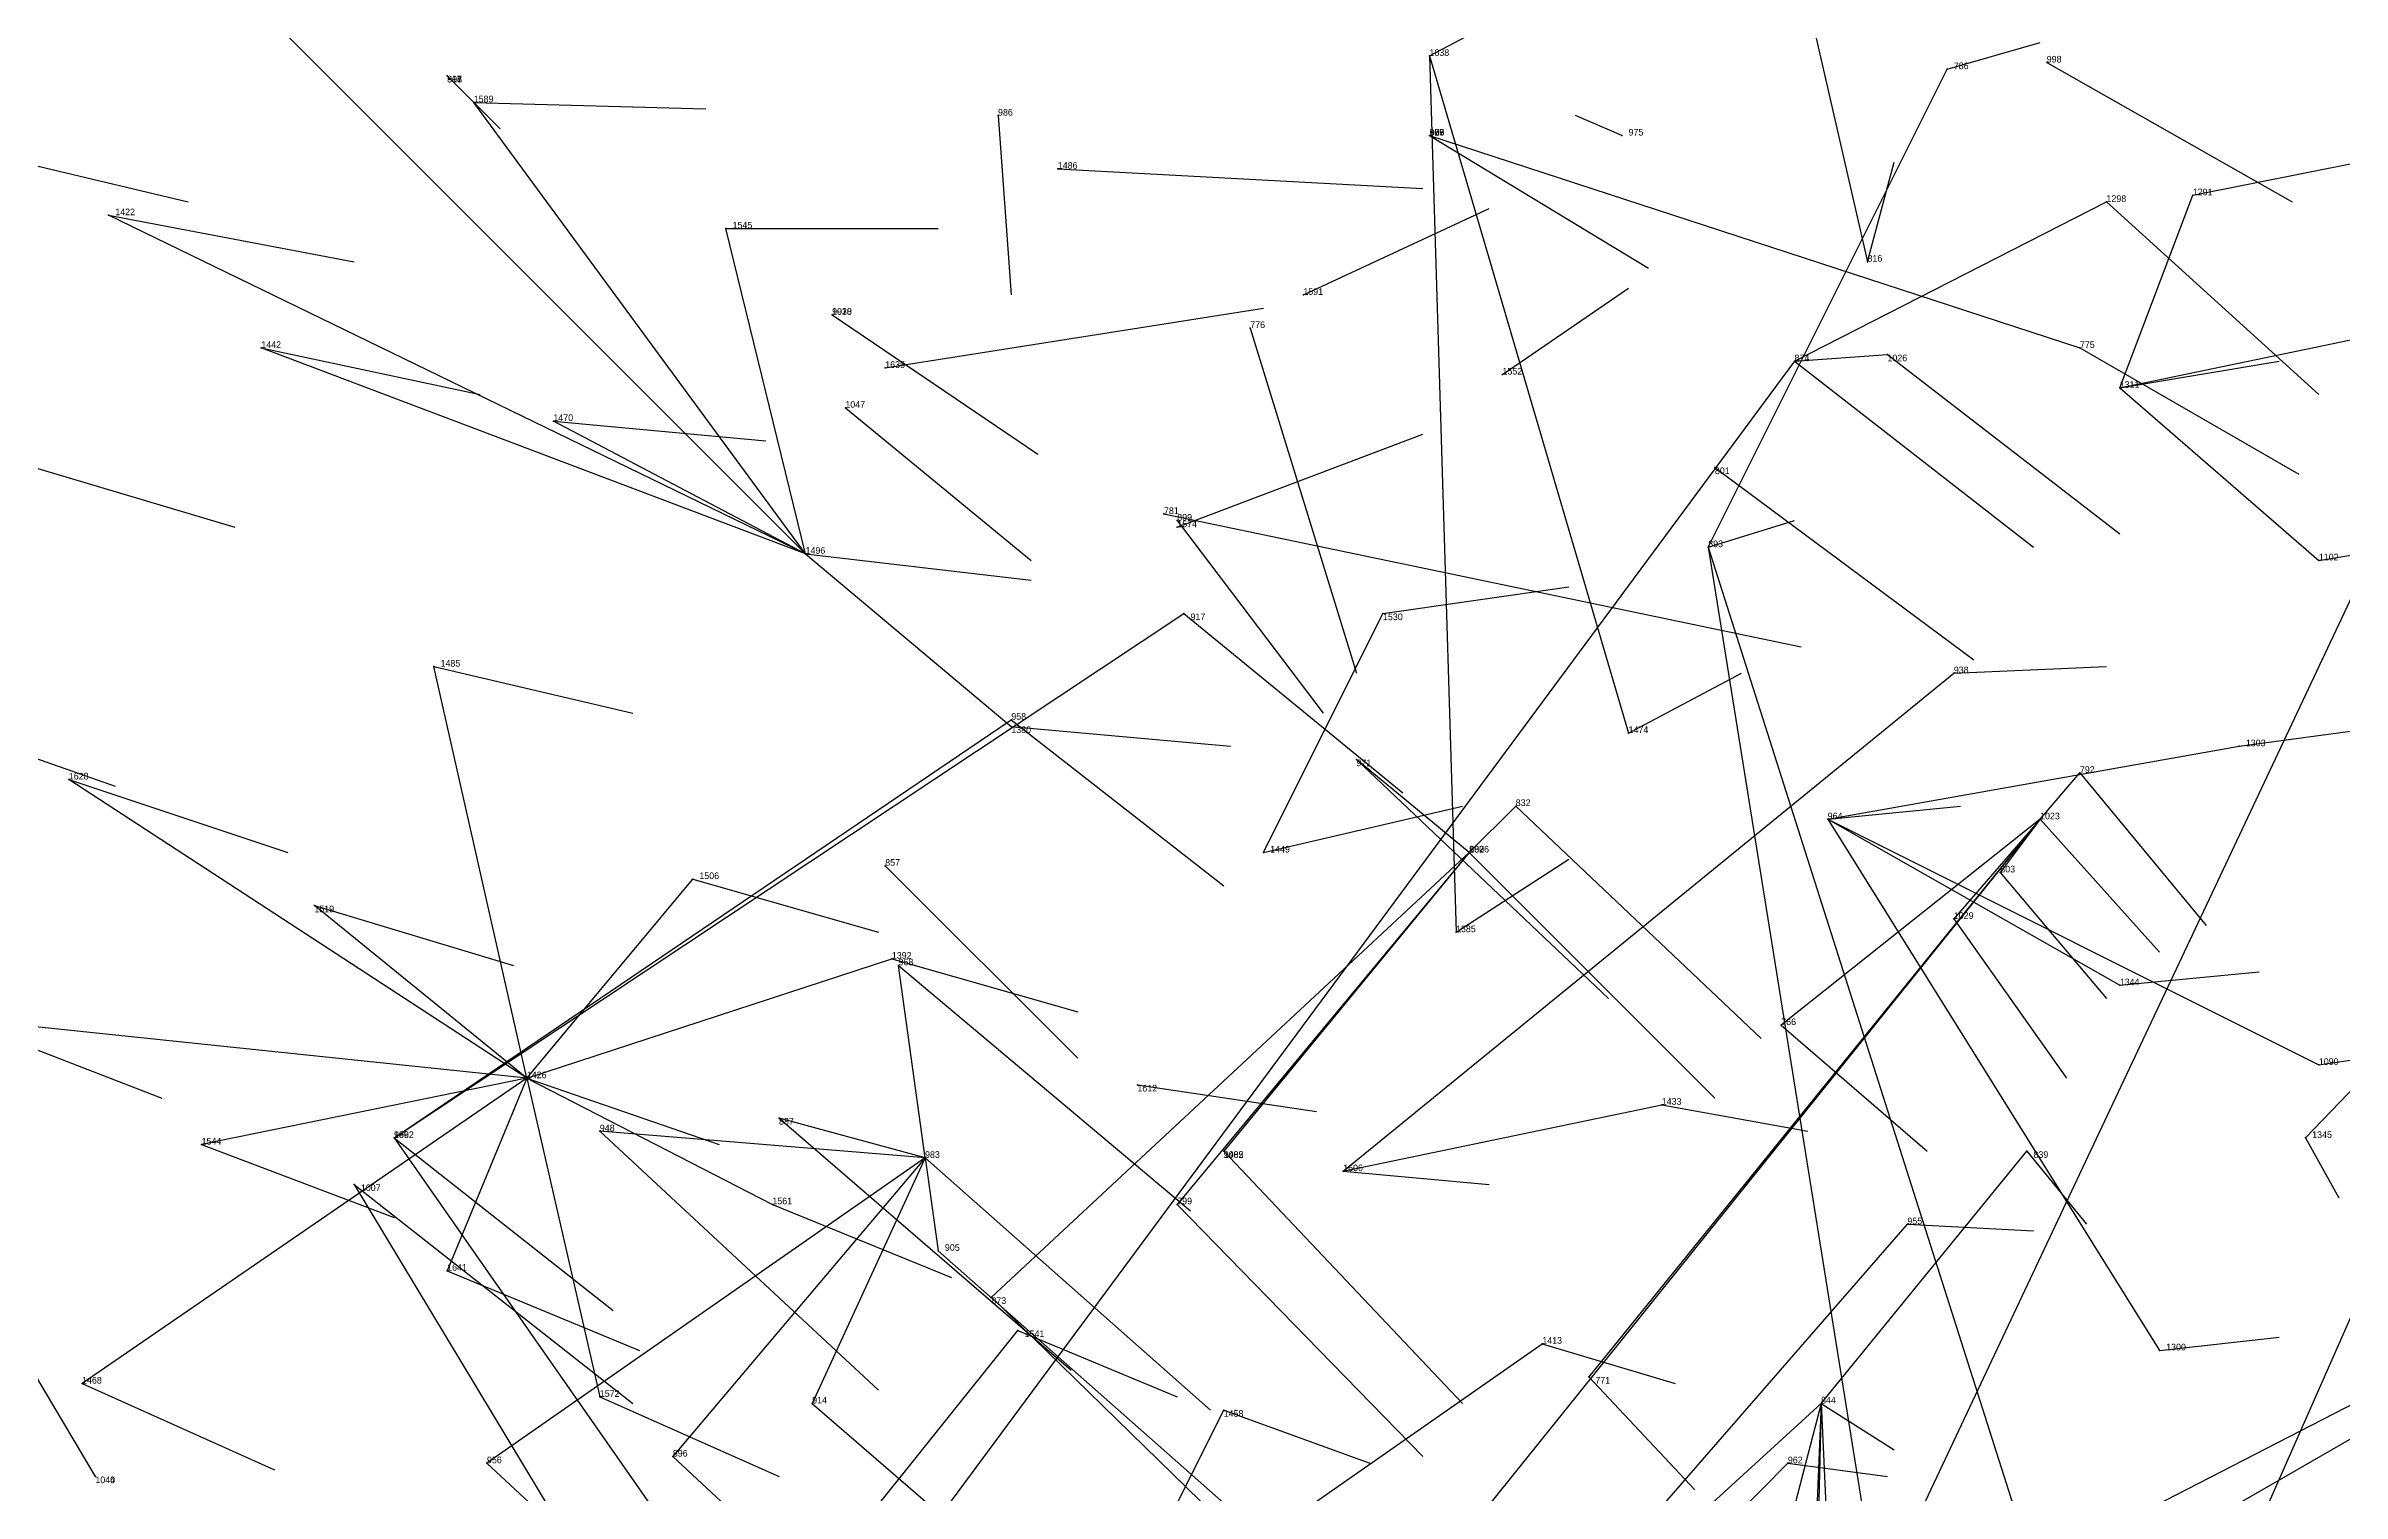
# Model space of a CAD drawing. Extents: x -747426.44 to -747424.45, y -964659.9 to -964657.28.
# Drawn here: x -747425.4594 to -747425.1135, y -964657.9545 to -964657.7365 of the extents above; entities that cross this region are included whole.
import ezdxf

# ---------------------------------------------------------------- set-up
doc = ezdxf.new("R2010")
doc.units = 0
for name, color, linetype in [('Facilities', 3, 'CONTINUOUS'), ('Facilities_lines', 3, 'CONTINUOUS'), ('Normals', 1, 'CONTINUOUS'), ('Source_points', 5, 'CONTINUOUS'), ('Text', 3, 'CONTINUOUS')]:
    doc.layers.add(name, color=color, linetype=linetype)

msp = doc.modelspace()

# ---------------------------------------------------------------- linework, layer by layer
at = {"layer": 'Facilities', "color": 3}
for p in [(-747425.399, -964657.741, 137.207), (-747425.251, -964657.738, 137.348), (-747425.158, -964657.739, 137.16), (-747425.316, -964657.747, 137.225), (-747425.251, -964657.75, 137.202), (-747425.222, -964657.75, 137.342), (-747425.307, -964657.755, 137.364), (-747425.27, -964657.774, 137.359), (-747425.341, -964657.777, 137.225), (-747425.278, -964657.779, 137.221), (-747425.333, -964657.785, 137.374), (-747425.24, -964657.786, 137.353), (-747425.196, -964657.784, 137.16), (-747425.147, -964657.788, 137.322), (-747425.339, -964657.791, 137.216), (-747425.208, -964657.8, 137.15), (-747425.291, -964657.807, 137.232), (-747425.289, -964657.808, 137.212), (-747425.289, -964657.809, 137.37), (-747425.345, -964657.813, 137.384), (-747425.209, -964657.812, 137.338), (-747425.191, -964657.853, 137.333), (-747425.159, -964657.853, 137.129), (-747425.276, -964657.858, 137.355), (-747425.245, -964657.858, 137.161), (-747425.333, -964657.86, 137.212), (-747425.387, -964657.892, 137.386), (-747425.295, -964657.893, 137.366), (-747425.407, -964657.901, 137.218), (-747425.327, -964657.904, 137.186), (-747425.264, -964657.906, 137.35), (-747425.413, -964657.908, 137.218), (-747425.192, -964657.941, 137.113), (-747425.452, -964657.952, 137.227)]:
    msp.add_point(p, dxfattribs=at)
at = {"layer": 'Facilities_lines', "color": 3}
for p, q in [((-747425.196, -964657.721, 137.342), (-747425.185, -964657.769, 137.337)), ((-747425.345, -964657.813, 137.384), (-747425.432, -964657.726, 137.419)), ((-747425.068, -964657.726, 137.148), (-747425.258, -964658.129, 137.337)), ((-747425.023, -964657.726, 137.113), (-747425.167, -964658.052, 137.34)), ((-747425.399, -964657.741, 137.207), (-747425.399, -964657.741, 137.207)), ((-747425.399, -964657.741, 137.207), (-747425.399, -964657.741, 137.207)), ((-747425.399, -964657.741, 137.207), (-747425.399, -964657.741, 137.207)), ((-747425.251, -964657.738, 137.348), (-747425.247, -964657.87, 137.349)), ((-747425.251, -964657.738, 137.348), (-747425.221, -964657.84, 137.349)), ((-747425.209, -964657.812, 137.338), (-747425.173, -964657.74, 137.336)), ((-747425.345, -964657.813, 137.384), (-747425.395, -964657.745, 137.404)), ((-747425.251, -964657.75, 137.202), (-747425.153, -964657.782, 137.144)), ((-747425.251, -964657.75, 137.202), (-747425.251, -964657.75, 137.202)), ((-747425.251, -964657.75, 137.202), (-747425.251, -964657.75, 137.202)), ((-747425.251, -964657.75, 137.202), (-747425.251, -964657.75, 137.202)), ((-747425.251, -964657.75, 137.202), (-747425.251, -964657.75, 137.202)), ((-747425.345, -964657.813, 137.384), (-747425.45, -964657.762, 137.42)), ((-747425.196, -964657.784, 137.16), (-747425.149, -964657.76, 137.153)), ((-747425.147, -964657.788, 137.322), (-747425.136, -964657.759, 137.321)), ((-747425.345, -964657.813, 137.384), (-747425.357, -964657.764, 137.39)), ((-747425.341, -964657.777, 137.225), (-747425.341, -964657.777, 137.225)), ((-747425.341, -964657.777, 137.225), (-747425.341, -964657.777, 137.225)), ((-747425.147, -964657.788, 137.322), (-747425.099, -964657.778, 137.316)), ((-747425.345, -964657.813, 137.384), (-747425.427, -964657.782, 137.414)), ((-747425.196, -964657.784, 137.16), (-747425.33, -964657.965, 137.122)), ((-747425.196, -964657.784, 137.16), (-747425.182, -964657.783, 137.161)), ((-747425.147, -964657.788, 137.322), (-747425.117, -964657.814, 137.317)), ((-747425.345, -964657.813, 137.384), (-747425.383, -964657.793, 137.399)), ((-747425.024, -964657.802, 137.118), (-747425.119, -964657.901, 137.107)), ((-747425.345, -964657.813, 137.384), (-747425.314, -964657.839, 137.37)), ((-747425.209, -964657.812, 137.338), (-747425.178, -964658.005, 137.336)), ((-747425.209, -964657.812, 137.338), (-747425.159, -964657.969, 137.325)), ((-747425.407, -964657.901, 137.218), (-747425.288, -964657.822, 137.213)), ((-747425.276, -964657.858, 137.355), (-747425.258, -964657.822, 137.354)), ((-747425.387, -964657.892, 137.386), (-747425.401, -964657.83, 137.4)), ((-747425.264, -964657.906, 137.35), (-747425.172, -964657.831, 137.333)), ((-747425.407, -964657.901, 137.218), (-747425.314, -964657.838, 137.212)), ((-747425.245, -964657.858, 137.161), (-747425.262, -964657.844, 137.178)), ((-747425.191, -964657.853, 137.333), (-747425.129, -964657.842, 137.328)), ((-747425.387, -964657.892, 137.386), (-747425.456, -964657.847, 137.416)), ((-747425.159, -964657.853, 137.129), (-747425.153, -964657.846, 137.129)), ((-747425.245, -964657.858, 137.161), (-747425.238, -964657.851, 137.151)), ((-747425.159, -964657.853, 137.129), (-747425.245, -964657.96, 137.1)), ((-747425.159, -964657.853, 137.129), (-747425.227, -964657.937, 137.109)), ((-747425.159, -964657.853, 137.129), (-747425.198, -964657.884, 137.128)), ((-747425.191, -964657.853, 137.333), (-747425.117, -964657.89, 137.323)), ((-747425.191, -964657.853, 137.333), (-747425.141, -964657.933, 137.324)), ((-747425.191, -964657.853, 137.333), (-747425.147, -964657.878, 137.329)), ((-747425.159, -964657.853, 137.129), (-747425.172, -964657.868, 137.129)), ((-747425.159, -964657.853, 137.129), (-747425.165, -964657.861, 137.119)), ((-747425.245, -964657.858, 137.161), (-747425.317, -964657.925, 137.169)), ((-747425.245, -964657.858, 137.161), (-747425.289, -964657.911, 137.151)), ((-747425.245, -964657.858, 137.161), (-747425.282, -964657.903, 137.151)), ((-747425.245, -964657.858, 137.161), (-747425.282, -964657.903, 137.151)), ((-747425.245, -964657.858, 137.161), (-747425.282, -964657.903, 137.151)), ((-747425.245, -964657.858, 137.161), (-747425.245, -964657.858, 137.161)), ((-747425.245, -964657.858, 137.161), (-747425.245, -964657.858, 137.161)), ((-747425.387, -964657.892, 137.386), (-747425.362, -964657.862, 137.387)), ((-747425.387, -964657.892, 137.386), (-747425.419, -964657.866, 137.401)), ((-747425.387, -964657.892, 137.386), (-747425.332, -964657.874, 137.38)), ((-747425.327, -964657.904, 137.186), (-747425.331, -964657.875, 137.203)), ((-747425.387, -964657.892, 137.386), (-747425.473, -964657.883, 137.407)), ((-747425.387, -964657.892, 137.386), (-747425.454, -964657.938, 137.403)), ((-747425.387, -964657.892, 137.386), (-747425.436, -964657.902, 137.402)), ((-747425.387, -964657.892, 137.386), (-747425.399, -964657.921, 137.387)), ((-747425.387, -964657.892, 137.386), (-747425.35, -964657.911, 137.381)), ((-747425.387, -964657.892, 137.386), (-747425.376, -964657.94, 137.381)), ((-747425.264, -964657.906, 137.35), (-747425.216, -964657.896, 137.344)), ((-747425.327, -964657.904, 137.186), (-747425.376, -964657.9, 137.191)), ((-747425.327, -964657.904, 137.186), (-747425.349, -964657.898, 137.194)), ((-747425.03, -964657.899, 137.125), (-747425.228, -964658.013, 137.115)), ((-747425.03, -964657.899, 137.125), (-747425.209, -964657.991, 137.115)), ((-747425.407, -964657.901, 137.218), (-747425.342, -964657.994, 137.123)), ((-747425.407, -964657.901, 137.218), (-747425.407, -964657.901, 137.218)), ((-747425.407, -964657.901, 137.218), (-747425.407, -964657.901, 137.218)), ((-747425.192, -964657.941, 137.113), (-747425.161, -964657.903, 137.123)), ((-747425.327, -964657.904, 137.186), (-747425.393, -964657.95, 137.193)), ((-747425.327, -964657.904, 137.186), (-747425.365, -964657.949, 137.186)), ((-747425.327, -964657.904, 137.186), (-747425.344, -964657.941, 137.178)), ((-747425.327, -964657.904, 137.186), (-747425.325, -964657.918, 137.178)), ((-747425.413, -964657.908, 137.218), (-747425.366, -964657.986, 137.159)), ((-747425.307, -964658.061, 137.111), (-747425.179, -964657.914, 137.339)), ((-747425.337, -964657.96, 137.357), (-747425.313, -964657.93, 137.367)), ((-747425.3, -964657.978, 137.352), (-747425.234, -964657.932, 137.345)), ((-747425.192, -964657.941, 137.113), (-747425.25, -964657.994, 137.112)), ((-747425.192, -964657.941, 137.113), (-747425.233, -964658.099, 137.337)), ((-747425.192, -964657.941, 137.113), (-747425.196, -964658.118, 137.332)), ((-747425.192, -964657.941, 137.113), (-747425.196, -964658.041, 137.337)), ((-747425.192, -964657.941, 137.113), (-747425.185, -964658.088, 137.341)), ((-747425.3, -964657.978, 137.352), (-747425.282, -964657.942, 137.351)), ((-747425.452, -964657.952, 137.227), (-747425.452, -964657.952, 137.227)), ((-747425.307, -964658.061, 137.111), (-747425.197, -964657.95, 137.34))]:
    msp.add_line(p, q, dxfattribs=at)
at = {"layer": 'Normals', "color": 1}
for p, q in [((-747425.251, -964657.738, 137.348), (-747425.234, -964657.729, 137.446)), ((-747425.173, -964657.74, 137.336), (-747425.159, -964657.736, 137.435)), ((-747425.399, -964657.741, 137.207), (-747425.391, -964657.749, 137.306)), ((-747425.399, -964657.741, 137.207), (-747425.391, -964657.749, 137.306)), ((-747425.399, -964657.741, 137.207), (-747425.391, -964657.749, 137.306)), ((-747425.399, -964657.741, 137.207), (-747425.391, -964657.749, 137.306)), ((-747425.158, -964657.739, 137.16), (-747425.121, -964657.76, 137.25)), ((-747425.395, -964657.745, 137.404), (-747425.36, -964657.746, 137.498)), ((-747425.316, -964657.747, 137.225), (-747425.314, -964657.774, 137.321)), ((-747425.222, -964657.75, 137.342), (-747425.229, -964657.747, 137.442)), ((-747425.48, -964657.75, 137.436), (-747425.438, -964657.76, 137.526)), ((-747425.251, -964657.75, 137.202), (-747425.218, -964657.77, 137.294)), ((-747425.251, -964657.75, 137.202), (-747425.218, -964657.77, 137.294)), ((-747425.251, -964657.75, 137.202), (-747425.218, -964657.77, 137.294)), ((-747425.251, -964657.75, 137.202), (-747425.218, -964657.77, 137.294)), ((-747425.251, -964657.75, 137.202), (-747425.218, -964657.77, 137.294)), ((-747425.307, -964657.755, 137.364), (-747425.252, -964657.758, 137.447)), ((-747425.185, -964657.769, 137.337), (-747425.181, -964657.754, 137.436)), ((-747425.136, -964657.759, 137.321), (-747425.111, -964657.754, 137.418)), ((-747425.45, -964657.762, 137.42), (-747425.413, -964657.769, 137.513)), ((-747425.27, -964657.774, 137.359), (-747425.242, -964657.761, 137.454)), ((-747425.149, -964657.76, 137.153), (-747425.117, -964657.789, 137.243)), ((-747425.357, -964657.764, 137.39), (-747425.325, -964657.764, 137.485)), ((-747425.24, -964657.786, 137.353), (-747425.221, -964657.773, 137.45)), ((-747425.341, -964657.777, 137.225), (-747425.31, -964657.798, 137.318)), ((-747425.341, -964657.777, 137.225), (-747425.31, -964657.798, 137.318)), ((-747425.341, -964657.777, 137.225), (-747425.31, -964657.798, 137.318)), ((-747425.333, -964657.785, 137.374), (-747425.276, -964657.776, 137.456)), ((-747425.278, -964657.779, 137.221), (-747425.262, -964657.831, 137.305)), ((-747425.427, -964657.782, 137.414), (-747425.394, -964657.789, 137.508)), ((-747425.153, -964657.782, 137.144), (-747425.12, -964657.801, 137.237)), ((-747425.196, -964657.784, 137.16), (-747425.16, -964657.812, 137.249)), ((-747425.182, -964657.783, 137.161), (-747425.147, -964657.81, 137.251)), ((-747425.147, -964657.788, 137.322), (-747425.123, -964657.784, 137.419)), ((-747425.383, -964657.793, 137.399), (-747425.351, -964657.796, 137.494)), ((-747425.339, -964657.791, 137.216), (-747425.311, -964657.814, 137.309)), ((-747425.289, -964657.809, 137.37), (-747425.252, -964657.795, 137.462)), ((-747425.468, -964657.798, 137.421), (-747425.431, -964657.809, 137.513)), ((-747425.208, -964657.8, 137.15), (-747425.169, -964657.829, 137.238)), ((-747425.291, -964657.807, 137.232), (-747425.195, -964657.827, 137.254)), ((-747425.289, -964657.808, 137.212), (-747425.267, -964657.837, 137.305)), ((-747425.209, -964657.812, 137.338), (-747425.196, -964657.808, 137.437)), ((-747425.117, -964657.814, 137.317), (-747425.093, -964657.81, 137.414)), ((-747425.345, -964657.813, 137.384), (-747425.311, -964657.817, 137.478)), ((-747425.258, -964657.822, 137.354), (-747425.23, -964657.818, 137.45)), ((-747425.288, -964657.822, 137.213), (-747425.255, -964657.849, 137.303)), ((-747425.401, -964657.83, 137.4), (-747425.371, -964657.837, 137.495)), ((-747425.221, -964657.84, 137.349), (-747425.204, -964657.831, 137.447)), ((-747425.172, -964657.831, 137.333), (-747425.149, -964657.83, 137.43)), ((-747425.486, -964657.835, 137.422), (-747425.449, -964657.848, 137.514)), ((-747425.314, -964657.838, 137.212), (-747425.282, -964657.863, 137.303)), ((-747425.314, -964657.839, 137.37), (-747425.281, -964657.842, 137.464)), ((-747425.129, -964657.842, 137.328), (-747425.107, -964657.839, 137.426)), ((-747425.262, -964657.844, 137.178), (-747425.224, -964657.88, 137.263)), ((-747425.456, -964657.847, 137.416), (-747425.423, -964657.858, 137.51)), ((-747425.153, -964657.846, 137.129), (-747425.134, -964657.869, 137.225)), ((-747425.276, -964657.858, 137.355), (-747425.246, -964657.851, 137.45)), ((-747425.238, -964657.851, 137.151), (-747425.201, -964657.886, 137.237)), ((-747425.191, -964657.853, 137.333), (-747425.171, -964657.851, 137.431)), ((-747425.159, -964657.853, 137.129), (-747425.141, -964657.873, 137.225)), ((-747425.245, -964657.858, 137.161), (-747425.208, -964657.895, 137.246)), ((-747425.245, -964657.858, 137.161), (-747425.208, -964657.895, 137.246)), ((-747425.245, -964657.858, 137.161), (-747425.208, -964657.895, 137.246)), ((-747425.362, -964657.862, 137.387), (-747425.334, -964657.87, 137.483)), ((-747425.333, -964657.86, 137.212), (-747425.304, -964657.889, 137.303)), ((-747425.247, -964657.87, 137.349), (-747425.23, -964657.859, 137.447)), ((-747425.165, -964657.861, 137.119), (-747425.149, -964657.88, 137.216)), ((-747425.452, -964657.952, 137.227), (-747425.503, -964657.866, 137.217)), ((-747425.452, -964657.952, 137.227), (-747425.503, -964657.866, 137.217)), ((-747425.419, -964657.866, 137.401), (-747425.389, -964657.875, 137.496)), ((-747425.172, -964657.868, 137.129), (-747425.155, -964657.892, 137.225)), ((-747425.332, -964657.874, 137.38), (-747425.304, -964657.882, 137.476)), ((-747425.331, -964657.875, 137.203), (-747425.287, -964657.912, 137.285)), ((-747425.147, -964657.878, 137.329), (-747425.126, -964657.876, 137.427)), ((-747425.473, -964657.883, 137.407), (-747425.442, -964657.895, 137.501)), ((-747425.198, -964657.884, 137.128), (-747425.176, -964657.903, 137.224)), ((-747425.117, -964657.89, 137.323), (-747425.097, -964657.887, 137.421)), ((-747425.387, -964657.892, 137.386), (-747425.358, -964657.902, 137.481)), ((-747425.295, -964657.893, 137.366), (-747425.268, -964657.897, 137.462)), ((-747425.216, -964657.896, 137.344), (-747425.194, -964657.9, 137.442)), ((-747425.376, -964657.9, 137.191), (-747425.334, -964657.939, 137.273)), ((-747425.349, -964657.898, 137.194), (-747425.305, -964657.936, 137.275)), ((-747425.436, -964657.902, 137.402), (-747425.407, -964657.913, 137.497)), ((-747425.407, -964657.901, 137.218), (-747425.374, -964657.927, 137.308)), ((-747425.407, -964657.901, 137.218), (-747425.374, -964657.927, 137.308)), ((-747425.407, -964657.901, 137.218), (-747425.374, -964657.927, 137.308)), ((-747425.282, -964657.903, 137.151), (-747425.246, -964657.941, 137.236)), ((-747425.282, -964657.903, 137.151), (-747425.246, -964657.941, 137.236)), ((-747425.282, -964657.903, 137.151), (-747425.246, -964657.941, 137.236)), ((-747425.161, -964657.903, 137.123), (-747425.152, -964657.914, 137.222)), ((-747425.119, -964657.901, 137.107), (-747425.114, -964657.91, 137.206)), ((-747425.327, -964657.904, 137.186), (-747425.284, -964657.942, 137.268)), ((-747425.264, -964657.906, 137.35), (-747425.242, -964657.908, 137.448)), ((-747425.413, -964657.908, 137.218), (-747425.371, -964657.941, 137.303)), ((-747425.35, -964657.911, 137.381), (-747425.323, -964657.922, 137.477)), ((-747425.289, -964657.911, 137.151), (-747425.252, -964657.949, 137.236)), ((-747425.179, -964657.914, 137.339), (-747425.16, -964657.915, 137.437)), ((-747425.399, -964657.921, 137.387), (-747425.37, -964657.933, 137.482)), ((-747425.325, -964657.918, 137.178), (-747425.282, -964657.956, 137.26)), ((-747425.317, -964657.925, 137.169), (-747425.278, -964657.963, 137.253)), ((-747425.313, -964657.93, 137.367), (-747425.289, -964657.94, 137.464)), ((-747425.141, -964657.933, 137.324), (-747425.123, -964657.931, 137.422)), ((-747425.234, -964657.932, 137.345), (-747425.214, -964657.938, 137.443)), ((-747425.454, -964657.938, 137.403), (-747425.425, -964657.951, 137.498)), ((-747425.227, -964657.937, 137.109), (-747425.211, -964657.954, 137.206)), ((-747425.376, -964657.94, 137.381), (-747425.349, -964657.952, 137.477)), ((-747425.344, -964657.941, 137.178), (-747425.3, -964657.979, 137.259)), ((-747425.192, -964657.941, 137.113), (-747425.181, -964657.948, 137.212)), ((-747425.282, -964657.942, 137.351), (-747425.26, -964657.95, 137.448)), ((-747425.393, -964657.95, 137.193), (-747425.352, -964657.988, 137.276)), ((-747425.365, -964657.949, 137.186), (-747425.324, -964657.987, 137.269)), ((-747425.197, -964657.95, 137.34), (-747425.182, -964657.952, 137.439))]:
    msp.add_line(p, q, dxfattribs=at)
at = {"layer": 'Source_points', "color": 5}
for p in [(-747425.399, -964657.741, 137.207), (-747425.399, -964657.741, 137.207), (-747425.399, -964657.741, 137.207), (-747425.173, -964657.74, 137.336), (-747425.395, -964657.745, 137.404), (-747425.251, -964657.75, 137.202), (-747425.251, -964657.75, 137.202), (-747425.251, -964657.75, 137.202), (-747425.251, -964657.75, 137.202), (-747425.45, -964657.762, 137.42), (-747425.149, -964657.76, 137.153), (-747425.136, -964657.759, 137.321), (-747425.357, -964657.764, 137.39), (-747425.185, -964657.769, 137.337), (-747425.341, -964657.777, 137.225), (-747425.341, -964657.777, 137.225), (-747425.427, -964657.782, 137.414), (-747425.153, -964657.782, 137.144), (-747425.182, -964657.783, 137.161), (-747425.383, -964657.793, 137.399), (-747425.117, -964657.814, 137.317), (-747425.288, -964657.822, 137.213), (-747425.258, -964657.822, 137.354), (-747425.401, -964657.83, 137.4), (-747425.172, -964657.831, 137.333), (-747425.314, -964657.838, 137.212), (-747425.314, -964657.839, 137.37), (-747425.221, -964657.84, 137.349), (-747425.262, -964657.844, 137.178), (-747425.129, -964657.842, 137.328), (-747425.456, -964657.847, 137.416), (-747425.153, -964657.846, 137.129), (-747425.238, -964657.851, 137.151), (-747425.245, -964657.858, 137.161), (-747425.245, -964657.858, 137.161), (-747425.362, -964657.862, 137.387), (-747425.165, -964657.861, 137.119), (-747425.419, -964657.866, 137.401), (-747425.172, -964657.868, 137.129), (-747425.247, -964657.87, 137.349), (-747425.332, -964657.874, 137.38), (-747425.331, -964657.875, 137.203), (-747425.147, -964657.878, 137.329), (-747425.198, -964657.884, 137.128), (-747425.117, -964657.89, 137.323), (-747425.216, -964657.896, 137.344), (-747425.376, -964657.9, 137.191), (-747425.349, -964657.898, 137.194), (-747425.436, -964657.902, 137.402), (-747425.407, -964657.901, 137.218), (-747425.407, -964657.901, 137.218), (-747425.282, -964657.903, 137.151), (-747425.282, -964657.903, 137.151), (-747425.282, -964657.903, 137.151), (-747425.161, -964657.903, 137.123), (-747425.119, -964657.901, 137.107), (-747425.35, -964657.911, 137.381), (-747425.289, -964657.911, 137.151), (-747425.179, -964657.914, 137.339), (-747425.399, -964657.921, 137.387), (-747425.325, -964657.918, 137.178), (-747425.317, -964657.925, 137.169), (-747425.313, -964657.93, 137.367), (-747425.234, -964657.932, 137.345), (-747425.141, -964657.933, 137.324), (-747425.454, -964657.938, 137.403), (-747425.227, -964657.937, 137.109), (-747425.376, -964657.94, 137.381), (-747425.344, -964657.941, 137.178), (-747425.282, -964657.942, 137.351), (-747425.452, -964657.952, 137.227), (-747425.393, -964657.95, 137.193), (-747425.365, -964657.949, 137.186), (-747425.197, -964657.95, 137.34)]:
    msp.add_point(p, dxfattribs=at)

# ---------------------------------------------------------------- texts
at = {"layer": 'Text', "color": 3}
for s, p in [('1638', (-747425.251, -964657.738, 137.348)), ('916', (-747425.399, -964657.742, 137.207)), ('891', (-747425.399, -964657.742, 137.207)), ('898', (-747425.399, -964657.742, 137.207)), ('907', (-747425.399, -964657.742, 137.207)), ('786', (-747425.172, -964657.74, 137.336)), ('998', (-747425.158, -964657.739, 137.16)), ('1589', (-747425.395, -964657.745, 137.404)), ('986', (-747425.316, -964657.747, 137.225)), ('977', (-747425.251, -964657.75, 137.202)), ('823', (-747425.251, -964657.75, 137.202)), ('889', (-747425.251, -964657.75, 137.202)), ('906', (-747425.251, -964657.75, 137.202)), ('965', (-747425.251, -964657.75, 137.202)), ('975', (-747425.221, -964657.75, 137.342)), ('1486', (-747425.307, -964657.755, 137.364)), ('1291', (-747425.136, -964657.759, 137.321)), ('1422', (-747425.449, -964657.762, 137.42)), ('1298', (-747425.149, -964657.76, 137.153)), ('1545', (-747425.356, -964657.764, 137.39)), ('816', (-747425.185, -964657.769, 137.337)), ('1591', (-747425.27, -964657.774, 137.359)), ('992', (-747425.341, -964657.777, 137.225)), ('1038', (-747425.341, -964657.777, 137.225)), ('1010', (-747425.341, -964657.777, 137.225)), ('776', (-747425.278, -964657.779, 137.221)), ('1442', (-747425.427, -964657.782, 137.414)), ('775', (-747425.153, -964657.782, 137.144)), ('1635', (-747425.333, -964657.785, 137.374)), ('1552', (-747425.24, -964657.786, 137.353)), ('874', (-747425.196, -964657.784, 137.16)), ('1026', (-747425.182, -964657.784, 137.161)), ('1311', (-747425.147, -964657.788, 137.322)), ('1470', (-747425.383, -964657.793, 137.399)), ('1047', (-747425.339, -964657.791, 137.216)), ('801', (-747425.208, -964657.801, 137.15)), ('781', (-747425.291, -964657.807, 137.232)), ('899', (-747425.289, -964657.808, 137.212)), ('1574', (-747425.289, -964657.809, 137.37)), ('1496', (-747425.345, -964657.813, 137.384)), ('893', (-747425.209, -964657.812, 137.338)), ('1102', (-747425.117, -964657.814, 137.317)), ('917', (-747425.287, -964657.823, 137.213)), ('1530', (-747425.258, -964657.823, 137.354)), ('1485', (-747425.4, -964657.83, 137.4)), ('938', (-747425.172, -964657.831, 137.333)), ('958', (-747425.314, -964657.838, 137.212)), ('1380', (-747425.314, -964657.84, 137.37)), ('1474', (-747425.221, -964657.84, 137.349)), ('1303', (-747425.128, -964657.842, 137.328)), ('971', (-747425.262, -964657.845, 137.178)), ('792', (-747425.153, -964657.846, 137.129)), ('1628', (-747425.456, -964657.847, 137.416)), ('832', (-747425.238, -964657.851, 137.151)), ('964', (-747425.191, -964657.853, 137.333)), ('1023', (-747425.159, -964657.853, 137.129)), ('1449', (-747425.275, -964657.858, 137.355)), ('882', (-747425.245, -964657.858, 137.161)), ('937', (-747425.245, -964657.858, 137.161)), ('1006', (-747425.245, -964657.858, 137.161)), ('1506', (-747425.361, -964657.862, 137.387)), ('857', (-747425.333, -964657.86, 137.212)), ('803', (-747425.165, -964657.861, 137.119)), ('1519', (-747425.419, -964657.867, 137.401)), ('1585', (-747425.247, -964657.87, 137.349)), ('1029', (-747425.172, -964657.868, 137.129)), ('1392', (-747425.332, -964657.874, 137.38)), ('968', (-747425.331, -964657.875, 137.203)), ('1344', (-747425.147, -964657.878, 137.329)), ('766', (-747425.198, -964657.884, 137.128)), ('1090', (-747425.117, -964657.89, 137.323)), ('1426', (-747425.387, -964657.892, 137.386)), ('1612', (-747425.295, -964657.894, 137.366)), ('1433', (-747425.216, -964657.896, 137.344)), ('989', (-747425.407, -964657.901, 137.218)), ('996', (-747425.407, -964657.901, 137.218)), ('1002', (-747425.407, -964657.901, 137.218)), ('948', (-747425.376, -964657.9, 137.191)), ('887', (-747425.349, -964657.899, 137.194)), ('1345', (-747425.118, -964657.901, 137.107)), ('1544', (-747425.436, -964657.902, 137.402)), ('983', (-747425.327, -964657.904, 137.186)), ('946', (-747425.282, -964657.904, 137.151)), ('1035', (-747425.282, -964657.904, 137.151)), ('1062', (-747425.282, -964657.904, 137.151)), ('839', (-747425.16, -964657.904, 137.123)), ('1606', (-747425.264, -964657.906, 137.35)), ('1007', (-747425.412, -964657.909, 137.218)), ('1561', (-747425.35, -964657.911, 137.381)), ('799', (-747425.289, -964657.911, 137.151)), ('955', (-747425.179, -964657.914, 137.339)), ('905', (-747425.324, -964657.918, 137.178)), ('1641', (-747425.399, -964657.921, 137.387)), ('873', (-747425.317, -964657.926, 137.169)), ('1541', (-747425.312, -964657.931, 137.367)), ('1413', (-747425.234, -964657.932, 137.345)), ('1300', (-747425.14, -964657.933, 137.324)), ('1468', (-747425.454, -964657.938, 137.403)), ('771', (-747425.226, -964657.938, 137.109)), ('1572', (-747425.376, -964657.94, 137.381)), ('914', (-747425.344, -964657.941, 137.178)), ('844', (-747425.192, -964657.941, 137.113)), ('1458', (-747425.282, -964657.943, 137.351)), ('896', (-747425.365, -964657.949, 137.186)), ('1044', (-747425.452, -964657.953, 137.227)), ('1040', (-747425.452, -964657.953, 137.227)), ('956', (-747425.393, -964657.95, 137.193)), ('962', (-747425.197, -964657.95, 137.34))]:
    msp.add_text(s, height=0.001, dxfattribs=at).set_placement(p)

doc.saveas('drawing.dxf')
